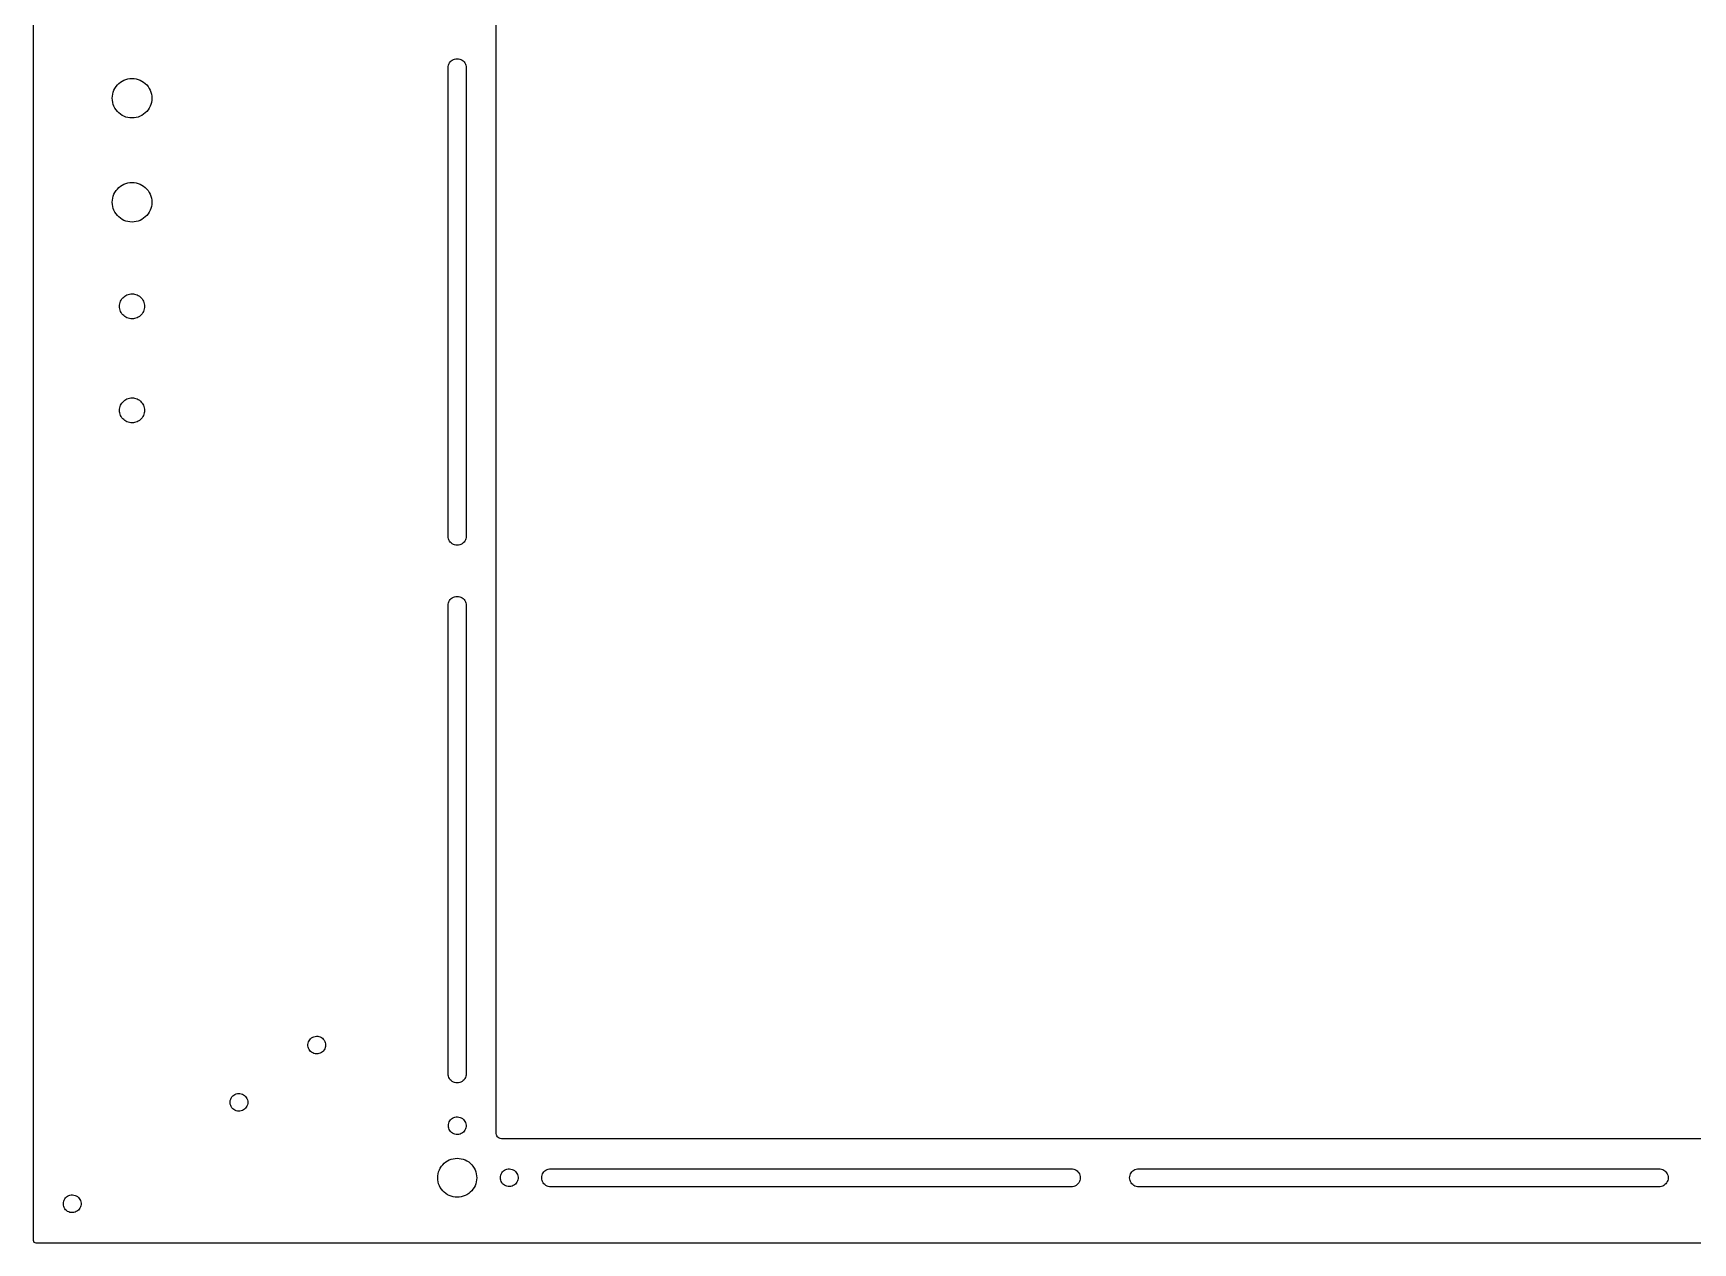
# Model space of a CAD drawing. Header units: metres. Extents: x -319 to 319, y -232 to 232.
# Drawn here: x -319 to 0, y -232.5 to 0 of the extents above; entities that cross this region are included whole.
import ezdxf

# ---------------------------------------------------------------- set-up
doc = ezdxf.new("R2010")
doc.units = ezdxf.units.M

msp = doc.modelspace()

# ---------------------------------------------------------------- linework, layer by layer
for p, q in [((-319, 232), (-319, -232)), ((-230, -211.5), (-230, 211.5)), ((-239.232, -6.4176), (-239.179, -6.17363)), ((-239.179, -6.17363), (-239.092, -5.93968)), ((-239.092, -5.93968), (-238.972, -5.72054)), ((-238.972, -5.72054), (-238.823, -5.52065)), ((-238.823, -5.52065), (-238.646, -5.3441)), ((-238.646, -5.3441), (-238.446, -5.19446)), ((-238.446, -5.19446), (-238.227, -5.0748)), ((-238.227, -5.0748), (-237.993, -4.98755)), ((-237.993, -4.98755), (-237.749, -4.93448)), ((-237.749, -4.93448), (-237.5, -4.91666)), ((-237.5, -4.91666), (-237.251, -4.93448)), ((-237.251, -4.93448), (-237.007, -4.98755)), ((-237.007, -4.98755), (-236.773, -5.0748)), ((-236.773, -5.0748), (-236.554, -5.19446)), ((-236.554, -5.19446), (-236.354, -5.3441)), ((-236.354, -5.3441), (-236.177, -5.52065)), ((-236.177, -5.52065), (-236.028, -5.72054)), ((-236.028, -5.72054), (-235.908, -5.93968)), ((-235.908, -5.93968), (-235.821, -6.17363)), ((-235.821, -6.17363), (-235.768, -6.4176)), ((-302.543, -9.67604), (-302.234, -9.42572)), ((-302.234, -9.42572), (-301.9, -9.20909)), ((-301.9, -9.20909), (-301.546, -9.02852)), ((-301.546, -9.02852), (-301.174, -8.88597)), ((-301.174, -8.88597), (-300.79, -8.78304)), ((-300.79, -8.78304), (-300.397, -8.72081)), ((-300.397, -8.72081), (-300, -8.7)), ((-300, -8.7), (-299.603, -8.72081)), ((-299.603, -8.72081), (-299.21, -8.78304)), ((-299.21, -8.78304), (-298.826, -8.88597)), ((-298.826, -8.88597), (-298.454, -9.02852)), ((-298.454, -9.02852), (-298.1, -9.20909)), ((-298.1, -9.20909), (-297.766, -9.42572)), ((-297.766, -9.42572), (-297.457, -9.67604)), ((-239.25, -6.66666), (-239.232, -6.4176)), ((-239.25, -96.6667), (-239.25, -6.66666)), ((-235.768, -6.4176), (-235.75, -6.66666)), ((-235.75, -6.66666), (-235.75, -96.6667)), ((-303.8, -12.5), (-303.779, -12.1028)), ((-303.779, -12.8972), (-303.8, -12.5)), ((-303.779, -12.1028), (-303.717, -11.7099)), ((-303.717, -11.7099), (-303.614, -11.3257)), ((-303.614, -11.3257), (-303.471, -10.9544)), ((-303.471, -10.9544), (-303.291, -10.6)), ((-303.291, -10.6), (-303.074, -10.2664)), ((-303.074, -10.2664), (-302.824, -9.95729)), ((-302.824, -9.95729), (-302.543, -9.67604)), ((-297.457, -9.67604), (-297.176, -9.95729)), ((-297.176, -9.95729), (-296.926, -10.2664)), ((-296.926, -10.2664), (-296.709, -10.6)), ((-296.709, -10.6), (-296.529, -10.9544)), ((-296.529, -10.9544), (-296.386, -11.3257)), ((-296.386, -11.3257), (-296.283, -11.7099)), ((-296.283, -11.7099), (-296.221, -12.1028)), ((-296.221, -12.1028), (-296.2, -12.5)), ((-296.2, -12.5), (-296.221, -12.8972)), ((-303.717, -13.2901), (-303.779, -12.8972)), ((-303.614, -13.6743), (-303.717, -13.2901)), ((-303.471, -14.0456), (-303.614, -13.6743)), ((-303.291, -14.4), (-303.471, -14.0456)), ((-303.074, -14.7336), (-303.291, -14.4)), ((-302.824, -15.0427), (-303.074, -14.7336)), ((-302.543, -15.3239), (-302.824, -15.0427)), ((-302.234, -15.5743), (-302.543, -15.3239)), ((-301.9, -15.7909), (-302.234, -15.5743)), ((-301.546, -15.9715), (-301.9, -15.7909)), ((-298.1, -15.7909), (-298.454, -15.9715)), ((-297.766, -15.5743), (-298.1, -15.7909)), ((-297.457, -15.3239), (-297.766, -15.5743)), ((-297.176, -15.0427), (-297.457, -15.3239)), ((-296.926, -14.7336), (-297.176, -15.0427)), ((-296.709, -14.4), (-296.926, -14.7336)), ((-296.529, -14.0456), (-296.709, -14.4)), ((-296.386, -13.6743), (-296.529, -14.0456)), ((-296.283, -13.2901), (-296.386, -13.6743)), ((-296.221, -12.8972), (-296.283, -13.2901)), ((-301.174, -16.114), (-301.546, -15.9715)), ((-300.79, -16.2169), (-301.174, -16.114)), ((-300.397, -16.2792), (-300.79, -16.2169)), ((-300, -16.3), (-300.397, -16.2792)), ((-299.603, -16.2792), (-300, -16.3)), ((-299.21, -16.2169), (-299.603, -16.2792)), ((-298.826, -16.114), (-299.21, -16.2169)), ((-298.454, -15.9715), (-298.826, -16.114)), ((-300.397, -28.7208), (-300, -28.7)), ((-300, -28.7), (-299.603, -28.7208)), ((-303.779, -32.1028), (-303.717, -31.7099)), ((-303.717, -31.7099), (-303.614, -31.3257)), ((-303.614, -31.3257), (-303.471, -30.9544)), ((-303.471, -30.9544), (-303.291, -30.6)), ((-303.291, -30.6), (-303.074, -30.2664)), ((-303.074, -30.2664), (-302.824, -29.9573)), ((-302.824, -29.9573), (-302.543, -29.676)), ((-302.543, -29.676), (-302.234, -29.4257)), ((-302.234, -29.4257), (-301.9, -29.2091)), ((-301.9, -29.2091), (-301.546, -29.0285)), ((-301.546, -29.0285), (-301.174, -28.886)), ((-301.174, -28.886), (-300.79, -28.783)), ((-300.79, -28.783), (-300.397, -28.7208)), ((-299.603, -28.7208), (-299.21, -28.783)), ((-299.21, -28.783), (-298.826, -28.886)), ((-298.826, -28.886), (-298.454, -29.0285)), ((-298.454, -29.0285), (-298.1, -29.2091)), ((-298.1, -29.2091), (-297.766, -29.4257)), ((-297.766, -29.4257), (-297.457, -29.676)), ((-297.457, -29.676), (-297.176, -29.9573)), ((-297.176, -29.9573), (-296.926, -30.2664)), ((-296.926, -30.2664), (-296.709, -30.6)), ((-296.709, -30.6), (-296.529, -30.9544)), ((-296.529, -30.9544), (-296.386, -31.3257)), ((-296.386, -31.3257), (-296.283, -31.7099)), ((-296.283, -31.7099), (-296.221, -32.1028)), ((-303.8, -32.5), (-303.779, -32.1028)), ((-303.779, -32.8972), (-303.8, -32.5)), ((-303.717, -33.2901), (-303.779, -32.8972)), ((-303.614, -33.6743), (-303.717, -33.2901)), ((-303.471, -34.0456), (-303.614, -33.6743)), ((-303.291, -34.4), (-303.471, -34.0456)), ((-303.074, -34.7336), (-303.291, -34.4)), ((-302.824, -35.0427), (-303.074, -34.7336)), ((-302.543, -35.3239), (-302.824, -35.0427)), ((-297.176, -35.0427), (-297.457, -35.3239)), ((-296.926, -34.7336), (-297.176, -35.0427)), ((-296.709, -34.4), (-296.926, -34.7336)), ((-296.529, -34.0456), (-296.709, -34.4)), ((-296.386, -33.6743), (-296.529, -34.0456)), ((-296.283, -33.2901), (-296.386, -33.6743)), ((-296.221, -32.8972), (-296.283, -33.2901)), ((-296.221, -32.1028), (-296.2, -32.5)), ((-296.2, -32.5), (-296.221, -32.8972)), ((-302.234, -35.5743), (-302.543, -35.3239)), ((-301.9, -35.7909), (-302.234, -35.5743)), ((-301.546, -35.9715), (-301.9, -35.7909)), ((-301.174, -36.114), (-301.546, -35.9715)), ((-300.79, -36.2169), (-301.174, -36.114)), ((-300.397, -36.2792), (-300.79, -36.2169)), ((-300, -36.3), (-300.397, -36.2792)), ((-299.603, -36.2792), (-300, -36.3)), ((-299.21, -36.2169), (-299.603, -36.2792)), ((-298.826, -36.114), (-299.21, -36.2169)), ((-298.454, -35.9715), (-298.826, -36.114)), ((-298.1, -35.7909), (-298.454, -35.9715)), ((-297.766, -35.5743), (-298.1, -35.7909)), ((-297.457, -35.3239), (-297.766, -35.5743)), ((-301.942, -51.0893), (-301.784, -50.8941)), ((-301.784, -50.8941), (-301.606, -50.7164)), ((-301.606, -50.7164), (-301.411, -50.5583)), ((-301.411, -50.5583), (-301.2, -50.4215)), ((-301.2, -50.4215), (-300.976, -50.3075)), ((-300.976, -50.3075), (-300.742, -50.2175)), ((-300.742, -50.2175), (-300.499, -50.1524)), ((-300.499, -50.1524), (-300.251, -50.1131)), ((-300.251, -50.1131), (-300, -50.1)), ((-300, -50.1), (-299.749, -50.1131)), ((-299.749, -50.1131), (-299.501, -50.1524)), ((-299.501, -50.1524), (-299.258, -50.2175)), ((-299.258, -50.2175), (-299.024, -50.3075)), ((-299.024, -50.3075), (-298.8, -50.4215)), ((-298.8, -50.4215), (-298.589, -50.5583)), ((-298.589, -50.5583), (-298.394, -50.7164)), ((-298.394, -50.7164), (-298.216, -50.8941)), ((-298.216, -50.8941), (-298.058, -51.0893)), ((-302.4, -52.5), (-302.387, -52.2491)), ((-302.387, -52.7509), (-302.4, -52.5)), ((-302.387, -52.2491), (-302.348, -52.001)), ((-302.348, -52.999), (-302.387, -52.7509)), ((-302.348, -52.001), (-302.283, -51.7583)), ((-302.283, -53.2416), (-302.348, -52.999)), ((-302.283, -51.7583), (-302.193, -51.5238)), ((-302.193, -53.4762), (-302.283, -53.2416)), ((-302.193, -51.5238), (-302.078, -51.3)), ((-302.078, -53.7), (-302.193, -53.4762)), ((-302.078, -51.3), (-301.942, -51.0893)), ((-301.942, -53.9107), (-302.078, -53.7)), ((-301.784, -54.1059), (-301.942, -53.9107)), ((-301.606, -54.2835), (-301.784, -54.1059)), ((-298.216, -54.1059), (-298.394, -54.2835)), ((-298.058, -53.9107), (-298.216, -54.1059)), ((-298.058, -51.0893), (-297.922, -51.3)), ((-297.922, -53.7), (-298.058, -53.9107)), ((-297.922, -51.3), (-297.807, -51.5238)), ((-297.807, -53.4762), (-297.922, -53.7)), ((-297.807, -51.5238), (-297.717, -51.7583)), ((-297.717, -53.2416), (-297.807, -53.4762)), ((-297.717, -51.7583), (-297.652, -52.001)), ((-297.652, -52.999), (-297.717, -53.2416)), ((-297.652, -52.001), (-297.613, -52.2491)), ((-297.613, -52.7509), (-297.652, -52.999)), ((-297.613, -52.2491), (-297.6, -52.5)), ((-297.6, -52.5), (-297.613, -52.7509)), ((-301.411, -54.4416), (-301.606, -54.2835)), ((-301.2, -54.5785), (-301.411, -54.4416)), ((-300.976, -54.6925), (-301.2, -54.5785)), ((-300.742, -54.7825), (-300.976, -54.6925)), ((-300.499, -54.8475), (-300.742, -54.7825)), ((-300.251, -54.8868), (-300.499, -54.8475)), ((-300, -54.9), (-300.251, -54.8868)), ((-299.749, -54.8868), (-300, -54.9)), ((-299.501, -54.8475), (-299.749, -54.8868)), ((-299.258, -54.7825), (-299.501, -54.8475)), ((-299.024, -54.6925), (-299.258, -54.7825)), ((-298.8, -54.5785), (-299.024, -54.6925)), ((-298.589, -54.4416), (-298.8, -54.5785)), ((-298.394, -54.2835), (-298.589, -54.4416)), ((-300.742, -70.2175), (-300.499, -70.1524)), ((-300.499, -70.1524), (-300.251, -70.1131)), ((-300.251, -70.1131), (-300, -70.1)), ((-300, -70.1), (-299.749, -70.1131)), ((-299.749, -70.1131), (-299.501, -70.1524)), ((-299.501, -70.1524), (-299.258, -70.2175)), ((-302.4, -72.5), (-302.387, -72.2491)), ((-302.387, -72.7509), (-302.4, -72.5)), ((-302.387, -72.2491), (-302.348, -72.001)), ((-302.348, -72.999), (-302.387, -72.7509)), ((-302.348, -72.001), (-302.283, -71.7584)), ((-302.283, -73.2416), (-302.348, -72.999)), ((-302.283, -71.7584), (-302.193, -71.5238)), ((-302.193, -73.4762), (-302.283, -73.2416)), ((-302.193, -71.5238), (-302.078, -71.3)), ((-302.078, -71.3), (-301.942, -71.0893)), ((-301.942, -71.0893), (-301.784, -70.8941)), ((-301.784, -70.8941), (-301.606, -70.7164)), ((-301.606, -70.7164), (-301.411, -70.5583)), ((-301.411, -70.5583), (-301.2, -70.4215)), ((-301.2, -70.4215), (-300.976, -70.3075)), ((-300.976, -70.3075), (-300.742, -70.2175)), ((-299.258, -70.2175), (-299.024, -70.3075)), ((-299.024, -70.3075), (-298.8, -70.4215)), ((-298.8, -70.4215), (-298.589, -70.5583)), ((-298.589, -70.5583), (-298.394, -70.7164)), ((-298.394, -70.7164), (-298.216, -70.8941)), ((-298.216, -70.8941), (-298.058, -71.0893)), ((-298.058, -71.0893), (-297.922, -71.3)), ((-297.922, -71.3), (-297.807, -71.5238)), ((-297.807, -71.5238), (-297.717, -71.7584)), ((-297.717, -73.2416), (-297.807, -73.4762)), ((-297.717, -71.7584), (-297.652, -72.001)), ((-297.652, -72.999), (-297.717, -73.2416)), ((-297.652, -72.001), (-297.613, -72.2491)), ((-297.613, -72.7509), (-297.652, -72.999)), ((-297.613, -72.2491), (-297.6, -72.5)), ((-297.6, -72.5), (-297.613, -72.7509)), ((-302.078, -73.7), (-302.193, -73.4762)), ((-301.942, -73.9107), (-302.078, -73.7)), ((-301.784, -74.1059), (-301.942, -73.9107)), ((-301.606, -74.2835), (-301.784, -74.1059)), ((-301.411, -74.4416), (-301.606, -74.2835)), ((-301.2, -74.5785), (-301.411, -74.4416)), ((-300.976, -74.6925), (-301.2, -74.5785)), ((-300.742, -74.7825), (-300.976, -74.6925)), ((-300.499, -74.8475), (-300.742, -74.7825)), ((-300.251, -74.8869), (-300.499, -74.8475)), ((-300, -74.9), (-300.251, -74.8869)), ((-299.749, -74.8869), (-300, -74.9)), ((-299.501, -74.8475), (-299.749, -74.8869)), ((-299.258, -74.7825), (-299.501, -74.8475)), ((-299.024, -74.6925), (-299.258, -74.7825)), ((-298.8, -74.5785), (-299.024, -74.6925)), ((-298.589, -74.4416), (-298.8, -74.5785)), ((-298.394, -74.2835), (-298.589, -74.4416)), ((-298.216, -74.1059), (-298.394, -74.2835)), ((-298.058, -73.9107), (-298.216, -74.1059)), ((-297.922, -73.7), (-298.058, -73.9107)), ((-297.807, -73.4762), (-297.922, -73.7)), ((-239.232, -96.9157), (-239.25, -96.6667)), ((-239.179, -97.1597), (-239.232, -96.9157)), ((-239.092, -97.3936), (-239.179, -97.1597)), ((-238.972, -97.6128), (-239.092, -97.3936)), ((-238.823, -97.8127), (-238.972, -97.6128)), ((-238.646, -97.9892), (-238.823, -97.8127)), ((-238.446, -98.1389), (-238.646, -97.9892)), ((-238.227, -98.2585), (-238.446, -98.1389)), ((-237.993, -98.3458), (-238.227, -98.2585)), ((-237.749, -98.3988), (-237.993, -98.3458)), ((-237.5, -98.4167), (-237.749, -98.3988)), ((-237.251, -98.3988), (-237.5, -98.4167)), ((-237.007, -98.3458), (-237.251, -98.3988)), ((-236.773, -98.2585), (-237.007, -98.3458)), ((-236.554, -98.1389), (-236.773, -98.2585)), ((-236.354, -97.9892), (-236.554, -98.1389)), ((-236.177, -97.8127), (-236.354, -97.9892)), ((-236.028, -97.6128), (-236.177, -97.8127)), ((-235.908, -97.3936), (-236.028, -97.6128)), ((-235.821, -97.1597), (-235.908, -97.3936)), ((-235.768, -96.9157), (-235.821, -97.1597)), ((-235.75, -96.6667), (-235.768, -96.9157)), ((-238.446, -108.528), (-238.227, -108.408)), ((-238.227, -108.408), (-237.993, -108.321)), ((-237.993, -108.321), (-237.749, -108.268)), ((-237.749, -108.268), (-237.5, -108.25)), ((-237.5, -108.25), (-237.251, -108.268)), ((-237.251, -108.268), (-237.007, -108.321)), ((-237.007, -108.321), (-236.773, -108.408)), ((-236.773, -108.408), (-236.554, -108.528)), ((-239.25, -110), (-239.232, -109.751)), ((-239.25, -200), (-239.25, -110)), ((-239.232, -109.751), (-239.179, -109.507)), ((-239.179, -109.507), (-239.092, -109.273)), ((-239.092, -109.273), (-238.972, -109.054)), ((-238.972, -109.054), (-238.823, -108.854)), ((-238.823, -108.854), (-238.646, -108.677)), ((-238.646, -108.677), (-238.446, -108.528)), ((-236.554, -108.528), (-236.354, -108.677)), ((-236.354, -108.677), (-236.177, -108.854)), ((-236.177, -108.854), (-236.028, -109.054)), ((-236.028, -109.054), (-235.908, -109.273)), ((-235.908, -109.273), (-235.821, -109.507)), ((-235.821, -109.507), (-235.768, -109.751)), ((-235.768, -109.751), (-235.75, -110)), ((-235.75, -110), (-235.75, -200)), ((-266.195, -194.376), (-266.159, -194.13)), ((-266.195, -194.624), (-266.195, -194.376)), ((-266.159, -194.13), (-266.088, -193.893)), ((-266.088, -193.893), (-265.982, -193.668)), ((-265.982, -193.668), (-265.846, -193.461)), ((-265.846, -193.461), (-265.68, -193.276)), ((-265.68, -193.276), (-265.489, -193.117)), ((-265.489, -193.117), (-265.277, -192.988)), ((-265.277, -192.988), (-265.049, -192.891)), ((-265.049, -192.891), (-264.809, -192.828)), ((-264.809, -192.828), (-264.562, -192.801)), ((-264.562, -192.801), (-264.314, -192.81)), ((-264.314, -192.81), (-264.07, -192.855)), ((-264.07, -192.855), (-263.835, -192.935)), ((-263.835, -192.935), (-263.614, -193.049)), ((-263.614, -193.049), (-263.413, -193.193)), ((-263.413, -193.193), (-263.234, -193.366)), ((-263.234, -193.366), (-263.082, -193.562)), ((-263.082, -193.562), (-262.961, -193.778)), ((-262.961, -193.778), (-262.872, -194.01)), ((-262.872, -194.01), (-262.818, -194.252)), ((-262.818, -194.252), (-262.8, -194.5)), ((-262.8, -194.5), (-262.818, -194.748)), ((-266.159, -194.87), (-266.195, -194.624)), ((-266.088, -195.107), (-266.159, -194.87)), ((-265.982, -195.332), (-266.088, -195.107)), ((-265.846, -195.539), (-265.982, -195.332)), ((-265.68, -195.724), (-265.846, -195.539)), ((-265.489, -195.883), (-265.68, -195.724)), ((-265.277, -196.012), (-265.489, -195.883)), ((-265.049, -196.109), (-265.277, -196.012)), ((-264.809, -196.172), (-265.049, -196.109)), ((-264.562, -196.199), (-264.809, -196.172)), ((-264.314, -196.19), (-264.562, -196.199)), ((-264.07, -196.145), (-264.314, -196.19)), ((-263.835, -196.065), (-264.07, -196.145)), ((-263.614, -195.951), (-263.835, -196.065)), ((-263.413, -195.807), (-263.614, -195.951)), ((-263.234, -195.634), (-263.413, -195.807)), ((-263.082, -195.438), (-263.234, -195.634)), ((-262.961, -195.222), (-263.082, -195.438)), ((-262.872, -194.99), (-262.961, -195.222)), ((-262.818, -194.748), (-262.872, -194.99)), ((-239.232, -200.249), (-239.25, -200)), ((-239.179, -200.493), (-239.232, -200.249)), ((-239.092, -200.727), (-239.179, -200.493)), ((-238.972, -200.946), (-239.092, -200.727)), ((-238.823, -201.146), (-238.972, -200.946)), ((-236.028, -200.946), (-236.177, -201.146)), ((-235.908, -200.727), (-236.028, -200.946)), ((-235.821, -200.493), (-235.908, -200.727)), ((-235.768, -200.249), (-235.821, -200.493)), ((-235.75, -200), (-235.768, -200.249)), ((-280.63, -204.276), (-280.439, -204.117)), ((-280.439, -204.117), (-280.227, -203.988)), ((-280.227, -203.988), (-279.999, -203.891)), ((-279.999, -203.891), (-279.759, -203.828)), ((-279.759, -203.828), (-279.512, -203.801)), ((-279.512, -203.801), (-279.264, -203.81)), ((-279.264, -203.81), (-279.02, -203.855)), ((-279.02, -203.855), (-278.785, -203.935)), ((-278.785, -203.935), (-278.564, -204.049)), ((-278.564, -204.049), (-278.363, -204.193)), ((-238.646, -201.323), (-238.823, -201.146)), ((-238.446, -201.472), (-238.646, -201.323)), ((-238.227, -201.592), (-238.446, -201.472)), ((-237.993, -201.679), (-238.227, -201.592)), ((-237.749, -201.732), (-237.993, -201.679)), ((-237.5, -201.75), (-237.749, -201.732)), ((-237.251, -201.732), (-237.5, -201.75)), ((-237.007, -201.679), (-237.251, -201.732)), ((-236.773, -201.592), (-237.007, -201.679)), ((-236.554, -201.472), (-236.773, -201.592)), ((-236.354, -201.323), (-236.554, -201.472)), ((-236.177, -201.146), (-236.354, -201.323)), ((-281.145, -205.376), (-281.109, -205.13)), ((-281.145, -205.624), (-281.145, -205.376)), ((-281.109, -205.87), (-281.145, -205.624)), ((-281.109, -205.13), (-281.038, -204.893)), ((-281.038, -206.107), (-281.109, -205.87)), ((-281.038, -204.893), (-280.932, -204.668)), ((-280.932, -206.332), (-281.038, -206.107)), ((-280.932, -204.668), (-280.796, -204.461)), ((-280.796, -206.539), (-280.932, -206.332)), ((-280.796, -204.461), (-280.63, -204.276)), ((-280.63, -206.724), (-280.796, -206.539)), ((-280.439, -206.883), (-280.63, -206.724)), ((-280.227, -207.012), (-280.439, -206.883)), ((-279.999, -207.109), (-280.227, -207.012)), ((-279.759, -207.172), (-279.999, -207.109)), ((-279.512, -207.199), (-279.759, -207.172)), ((-279.264, -207.19), (-279.512, -207.199)), ((-279.02, -207.145), (-279.264, -207.19)), ((-278.785, -207.065), (-279.02, -207.145)), ((-278.564, -206.951), (-278.785, -207.065)), ((-278.363, -206.807), (-278.564, -206.951)), ((-278.363, -204.193), (-278.184, -204.366)), ((-278.184, -206.634), (-278.363, -206.807)), ((-278.184, -204.366), (-278.032, -204.562)), ((-278.032, -206.438), (-278.184, -206.634)), ((-278.032, -204.562), (-277.911, -204.778)), ((-277.911, -206.222), (-278.032, -206.438)), ((-277.911, -204.778), (-277.822, -205.01)), ((-277.822, -205.99), (-277.911, -206.222)), ((-277.822, -205.01), (-277.768, -205.252)), ((-277.768, -205.748), (-277.822, -205.99)), ((-277.768, -205.252), (-277.75, -205.5)), ((-277.75, -205.5), (-277.768, -205.748)), ((-239.2, -210), (-239.182, -209.752)), ((-239.182, -210.248), (-239.2, -210)), ((-239.182, -209.752), (-239.128, -209.51)), ((-239.128, -210.49), (-239.182, -210.248)), ((-239.128, -209.51), (-239.039, -209.278)), ((-239.039, -210.722), (-239.128, -210.49)), ((-239.039, -209.278), (-238.918, -209.062)), ((-238.918, -209.062), (-238.766, -208.866)), ((-238.766, -208.866), (-238.587, -208.693)), ((-238.587, -208.693), (-238.386, -208.549)), ((-238.386, -208.549), (-238.165, -208.435)), ((-238.165, -208.435), (-237.93, -208.355)), ((-237.93, -208.355), (-237.686, -208.31)), ((-237.686, -208.31), (-237.438, -208.301)), ((-237.438, -208.301), (-237.191, -208.328)), ((-237.191, -208.328), (-236.951, -208.391)), ((-236.951, -208.391), (-236.723, -208.488)), ((-236.723, -208.488), (-236.511, -208.617)), ((-236.511, -208.617), (-236.32, -208.776)), ((-236.32, -208.776), (-236.154, -208.961)), ((-236.154, -208.961), (-236.018, -209.168)), ((-236.018, -209.168), (-235.912, -209.393)), ((-235.912, -209.393), (-235.841, -209.63)), ((-235.841, -210.37), (-235.912, -210.607)), ((-235.841, -209.63), (-235.805, -209.876)), ((-235.805, -210.124), (-235.841, -210.37)), ((-235.805, -209.876), (-235.805, -210.124)), ((-238.918, -210.938), (-239.039, -210.722)), ((-238.766, -211.134), (-238.918, -210.938)), ((-238.587, -211.307), (-238.766, -211.134)), ((-238.386, -211.451), (-238.587, -211.307)), ((-238.165, -211.565), (-238.386, -211.451)), ((-237.93, -211.645), (-238.165, -211.565)), ((-237.686, -211.69), (-237.93, -211.645)), ((-237.438, -211.699), (-237.686, -211.69)), ((-237.191, -211.672), (-237.438, -211.699)), ((-236.951, -211.609), (-237.191, -211.672)), ((-236.723, -211.512), (-236.951, -211.609)), ((-236.511, -211.383), (-236.723, -211.512)), ((-236.32, -211.224), (-236.511, -211.383)), ((-236.154, -211.039), (-236.32, -211.224)), ((-236.018, -210.832), (-236.154, -211.039)), ((-235.912, -210.607), (-236.018, -210.832)), ((-229.975, -211.723), (-230, -211.5)), ((-229.901, -211.934), (-229.975, -211.723)), ((-229.782, -212.123), (-229.901, -211.934)), ((-229.623, -212.282), (-229.782, -212.123)), ((-229.434, -212.401), (-229.623, -212.282)), ((-229.223, -212.475), (-229.434, -212.401)), ((-229, -212.5), (-229.223, -212.475)), ((229, -212.5), (-229, -212.5)), ((-239.704, -216.966), (-239.375, -216.752)), ((-239.375, -216.752), (-239.025, -216.574)), ((-239.025, -216.574), (-238.659, -216.434)), ((-238.659, -216.434), (-238.28, -216.332)), ((-238.28, -216.332), (-237.892, -216.271)), ((-237.892, -216.271), (-237.5, -216.25)), ((-237.5, -216.25), (-237.108, -216.271)), ((-237.108, -216.271), (-236.72, -216.332)), ((-236.72, -216.332), (-236.341, -216.434)), ((-236.341, -216.434), (-235.975, -216.574)), ((-235.975, -216.574), (-235.625, -216.752)), ((-235.625, -216.752), (-235.296, -216.966)), ((-241.25, -220), (-241.229, -219.608)), ((-241.229, -220.392), (-241.25, -220)), ((-241.229, -219.608), (-241.168, -219.22)), ((-241.168, -219.22), (-241.066, -218.841)), ((-241.066, -218.841), (-240.926, -218.475)), ((-240.926, -218.475), (-240.748, -218.125)), ((-240.748, -218.125), (-240.534, -217.796)), ((-240.534, -217.796), (-240.287, -217.491)), ((-240.287, -217.491), (-240.009, -217.213)), ((-240.009, -217.213), (-239.704, -216.966)), ((-235.296, -216.966), (-234.991, -217.213)), ((-234.991, -217.213), (-234.713, -217.491)), ((-234.713, -217.491), (-234.466, -217.796)), ((-234.466, -217.796), (-234.252, -218.125)), ((-234.252, -218.125), (-234.074, -218.475)), ((-234.074, -218.475), (-233.934, -218.841)), ((-233.934, -218.841), (-233.832, -219.22)), ((-233.832, -219.22), (-233.771, -219.608)), ((-233.771, -219.608), (-233.75, -220)), ((-233.75, -220), (-233.771, -220.392)), ((-229.2, -220), (-229.182, -219.752)), ((-229.182, -220.248), (-229.2, -220)), ((-229.182, -219.752), (-229.128, -219.51)), ((-229.128, -219.51), (-229.039, -219.278)), ((-229.039, -219.278), (-228.918, -219.062)), ((-228.918, -219.062), (-228.766, -218.866)), ((-228.766, -218.866), (-228.587, -218.693)), ((-228.587, -218.693), (-228.386, -218.549)), ((-228.386, -218.549), (-228.165, -218.435)), ((-228.165, -218.435), (-227.93, -218.355)), ((-227.93, -218.355), (-227.686, -218.31)), ((-227.686, -218.31), (-227.438, -218.301)), ((-227.438, -218.301), (-227.191, -218.328)), ((-227.191, -218.328), (-226.951, -218.391)), ((-226.951, -218.391), (-226.723, -218.488)), ((-226.723, -218.488), (-226.511, -218.617)), ((-226.511, -218.617), (-226.32, -218.776)), ((-226.32, -218.776), (-226.154, -218.961)), ((-226.154, -218.961), (-226.018, -219.168)), ((-226.018, -219.168), (-225.912, -219.393)), ((-225.912, -219.393), (-225.841, -219.63)), ((-225.841, -219.63), (-225.805, -219.876)), ((-225.805, -219.876), (-225.805, -220.124)), ((-221.25, -220), (-221.232, -219.751)), ((-221.232, -220.249), (-221.25, -220)), ((-221.232, -219.751), (-221.179, -219.507)), ((-221.179, -219.507), (-221.092, -219.273)), ((-221.092, -219.273), (-220.972, -219.054)), ((-220.972, -219.054), (-220.823, -218.854)), ((-220.823, -218.854), (-220.646, -218.677)), ((-220.646, -218.677), (-220.446, -218.528)), ((-220.446, -218.528), (-220.227, -218.408)), ((-220.227, -218.408), (-219.993, -218.321)), ((-219.993, -218.321), (-219.749, -218.268)), ((-219.749, -218.268), (-219.5, -218.25)), ((-219.5, -218.25), (-119.5, -218.25)), ((-119.5, -218.25), (-119.251, -218.268)), ((-119.251, -218.268), (-119.007, -218.321)), ((-119.007, -218.321), (-118.773, -218.408)), ((-118.773, -218.408), (-118.554, -218.528)), ((-118.554, -218.528), (-118.354, -218.677)), ((-118.354, -218.677), (-118.177, -218.854)), ((-118.177, -218.854), (-118.028, -219.054)), ((-118.028, -219.054), (-117.908, -219.273)), ((-117.908, -219.273), (-117.821, -219.507)), ((-117.821, -219.507), (-117.768, -219.751)), ((-117.768, -219.751), (-117.75, -220)), ((-117.75, -220), (-117.768, -220.249)), ((-108.25, -220), (-108.232, -219.751)), ((-108.232, -220.249), (-108.25, -220)), ((-108.232, -219.751), (-108.179, -219.507)), ((-108.179, -219.507), (-108.092, -219.273)), ((-108.092, -219.273), (-107.972, -219.054)), ((-107.972, -219.054), (-107.823, -218.854)), ((-107.823, -218.854), (-107.646, -218.677)), ((-107.646, -218.677), (-107.446, -218.528)), ((-107.446, -218.528), (-107.227, -218.408)), ((-107.227, -218.408), (-106.993, -218.321)), ((-106.993, -218.321), (-106.749, -218.268)), ((-106.749, -218.268), (-106.5, -218.25)), ((-106.5, -218.25), (-6.5, -218.25)), ((-6.5, -218.25), (-6.25095, -218.268)), ((-6.25095, -218.268), (-6.00696, -218.321)), ((-6.00696, -218.321), (-5.77301, -218.408)), ((-5.77301, -218.408), (-5.55386, -218.528)), ((-5.55386, -218.528), (-5.35399, -218.677)), ((-5.35399, -218.677), (-5.17743, -218.854)), ((-5.17743, -218.854), (-5.0278, -219.054)), ((-5.0278, -219.054), (-4.90814, -219.273)), ((-4.90814, -219.273), (-4.82088, -219.507)), ((-4.82088, -219.507), (-4.76781, -219.751)), ((-4.76781, -219.751), (-4.75, -220)), ((-4.75, -220), (-4.76781, -220.249)), ((-241.168, -220.78), (-241.229, -220.392)), ((-241.066, -221.159), (-241.168, -220.78)), ((-240.926, -221.525), (-241.066, -221.159)), ((-240.748, -221.875), (-240.926, -221.525)), ((-240.534, -222.204), (-240.748, -221.875)), ((-240.287, -222.509), (-240.534, -222.204)), ((-240.009, -222.787), (-240.287, -222.509)), ((-239.704, -223.034), (-240.009, -222.787)), ((-239.375, -223.248), (-239.704, -223.034)), ((-239.025, -223.426), (-239.375, -223.248)), ((-235.625, -223.248), (-235.975, -223.426)), ((-235.296, -223.034), (-235.625, -223.248)), ((-234.991, -222.787), (-235.296, -223.034)), ((-234.713, -222.509), (-234.991, -222.787)), ((-234.466, -222.204), (-234.713, -222.509)), ((-234.252, -221.875), (-234.466, -222.204)), ((-234.074, -221.525), (-234.252, -221.875)), ((-233.934, -221.159), (-234.074, -221.525)), ((-233.832, -220.78), (-233.934, -221.159)), ((-233.771, -220.392), (-233.832, -220.78)), ((-229.128, -220.49), (-229.182, -220.248)), ((-229.039, -220.722), (-229.128, -220.49)), ((-228.918, -220.938), (-229.039, -220.722)), ((-228.766, -221.134), (-228.918, -220.938)), ((-228.587, -221.307), (-228.766, -221.134)), ((-228.386, -221.451), (-228.587, -221.307)), ((-228.165, -221.565), (-228.386, -221.451)), ((-227.93, -221.645), (-228.165, -221.565)), ((-227.686, -221.69), (-227.93, -221.645)), ((-227.438, -221.699), (-227.686, -221.69)), ((-227.191, -221.672), (-227.438, -221.699)), ((-226.951, -221.609), (-227.191, -221.672)), ((-226.723, -221.512), (-226.951, -221.609)), ((-226.511, -221.383), (-226.723, -221.512)), ((-226.32, -221.224), (-226.511, -221.383)), ((-226.154, -221.039), (-226.32, -221.224)), ((-226.018, -220.832), (-226.154, -221.039)), ((-225.912, -220.607), (-226.018, -220.832)), ((-225.841, -220.37), (-225.912, -220.607)), ((-225.805, -220.124), (-225.841, -220.37)), ((-221.179, -220.493), (-221.232, -220.249)), ((-221.092, -220.727), (-221.179, -220.493)), ((-220.972, -220.946), (-221.092, -220.727)), ((-220.823, -221.146), (-220.972, -220.946)), ((-220.646, -221.323), (-220.823, -221.146)), ((-220.446, -221.472), (-220.646, -221.323)), ((-220.227, -221.592), (-220.446, -221.472)), ((-219.993, -221.679), (-220.227, -221.592)), ((-219.749, -221.732), (-219.993, -221.679)), ((-219.5, -221.75), (-219.749, -221.732)), ((-119.5, -221.75), (-219.5, -221.75)), ((-119.251, -221.732), (-119.5, -221.75)), ((-119.007, -221.679), (-119.251, -221.732)), ((-118.773, -221.592), (-119.007, -221.679)), ((-118.554, -221.472), (-118.773, -221.592)), ((-118.354, -221.323), (-118.554, -221.472)), ((-118.177, -221.146), (-118.354, -221.323)), ((-118.028, -220.946), (-118.177, -221.146)), ((-117.908, -220.727), (-118.028, -220.946)), ((-117.821, -220.493), (-117.908, -220.727)), ((-117.768, -220.249), (-117.821, -220.493)), ((-108.179, -220.493), (-108.232, -220.249)), ((-108.092, -220.727), (-108.179, -220.493)), ((-107.972, -220.946), (-108.092, -220.727)), ((-107.823, -221.146), (-107.972, -220.946)), ((-107.646, -221.323), (-107.823, -221.146)), ((-107.446, -221.472), (-107.646, -221.323)), ((-107.227, -221.592), (-107.446, -221.472)), ((-106.993, -221.679), (-107.227, -221.592)), ((-106.749, -221.732), (-106.993, -221.679)), ((-106.5, -221.75), (-106.749, -221.732)), ((-6.5, -221.75), (-106.5, -221.75)), ((-6.25095, -221.732), (-6.5, -221.75)), ((-6.00696, -221.679), (-6.25095, -221.732)), ((-5.77301, -221.592), (-6.00696, -221.679)), ((-5.55386, -221.472), (-5.77301, -221.592)), ((-5.35399, -221.323), (-5.55386, -221.472)), ((-5.17743, -221.146), (-5.35399, -221.323)), ((-5.0278, -220.946), (-5.17743, -221.146)), ((-4.90814, -220.727), (-5.0278, -220.946)), ((-4.82088, -220.493), (-4.90814, -220.727)), ((-4.76781, -220.249), (-4.82088, -220.493)), ((-313.2, -225), (-313.182, -224.752)), ((-313.182, -225.248), (-313.2, -225)), ((-313.182, -224.752), (-313.128, -224.51)), ((-313.128, -225.49), (-313.182, -225.248)), ((-313.128, -224.51), (-313.039, -224.278)), ((-313.039, -225.722), (-313.128, -225.49)), ((-313.039, -224.278), (-312.918, -224.062)), ((-312.918, -225.938), (-313.039, -225.722)), ((-312.918, -224.062), (-312.766, -223.866)), ((-312.766, -226.134), (-312.918, -225.938)), ((-312.766, -223.866), (-312.587, -223.693)), ((-312.587, -226.307), (-312.766, -226.134)), ((-312.587, -223.693), (-312.386, -223.549)), ((-312.386, -226.451), (-312.587, -226.307)), ((-312.386, -223.549), (-312.165, -223.435)), ((-312.165, -226.565), (-312.386, -226.451)), ((-312.165, -223.435), (-311.93, -223.355)), ((-311.93, -223.355), (-311.686, -223.31)), ((-311.686, -223.31), (-311.438, -223.301)), ((-311.438, -223.301), (-311.191, -223.328)), ((-311.191, -223.328), (-310.951, -223.391)), ((-310.951, -223.391), (-310.723, -223.488)), ((-310.723, -223.488), (-310.511, -223.617)), ((-310.511, -226.383), (-310.723, -226.512)), ((-310.511, -223.617), (-310.32, -223.776)), ((-310.32, -226.224), (-310.511, -226.383)), ((-310.32, -223.776), (-310.154, -223.961)), ((-310.154, -226.039), (-310.32, -226.224)), ((-310.154, -223.961), (-310.018, -224.168)), ((-310.018, -225.832), (-310.154, -226.039)), ((-310.018, -224.168), (-309.912, -224.393)), ((-309.912, -225.607), (-310.018, -225.832)), ((-309.912, -224.393), (-309.841, -224.63)), ((-309.841, -225.37), (-309.912, -225.607)), ((-309.841, -224.63), (-309.805, -224.876)), ((-309.805, -225.124), (-309.841, -225.37)), ((-309.805, -224.876), (-309.805, -225.124)), ((-238.659, -223.566), (-239.025, -223.426)), ((-238.28, -223.668), (-238.659, -223.566)), ((-237.892, -223.729), (-238.28, -223.668)), ((-237.5, -223.75), (-237.892, -223.729)), ((-237.108, -223.729), (-237.5, -223.75)), ((-236.72, -223.668), (-237.108, -223.729)), ((-236.341, -223.566), (-236.72, -223.668)), ((-235.975, -223.426), (-236.341, -223.566)), ((-311.93, -226.645), (-312.165, -226.565)), ((-311.686, -226.69), (-311.93, -226.645)), ((-311.438, -226.699), (-311.686, -226.69)), ((-311.191, -226.672), (-311.438, -226.699)), ((-310.951, -226.609), (-311.191, -226.672)), ((-310.723, -226.512), (-310.951, -226.609)), ((-319, -232), (-318.962, -232.191)), ((-318.962, -232.191), (-318.854, -232.354)), ((-318.854, -232.354), (-318.691, -232.462)), ((-318.691, -232.462), (-318.5, -232.5)), ((-318.5, -232.5), (318.5, -232.5))]:
    msp.add_line(p, q)

doc.saveas('drawing.dxf')
